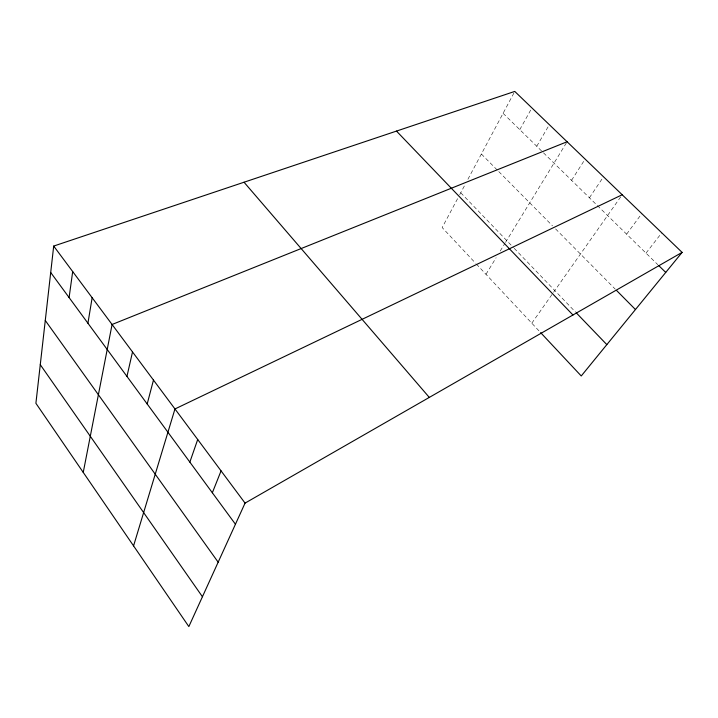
<?xml version="1.0" encoding="UTF-8"?>
<svg xmlns="http://www.w3.org/2000/svg" width="718" height="718" viewBox="0 0 718 718"><rect width="100%" height="100%" fill="white"/><g stroke="black" fill="none" stroke-linecap="round" stroke-linejoin="round"><path stroke-width="0.54" stroke-dasharray="3.59 2.69" d="M457.581 198.662L442.171 227.552L475.603 263.237M459.682 194.722L465.372 184.05M467.921 179.258L514.761 91.419M519.778 129.644L531.903 107.915M536.75 146.248L549.351 124.69M485.978 274.303L496.129 257.726M500.222 251.022L504.907 243.375M505.499 242.415L567.085 141.76M571.564 180.299L585.134 159.118M589.415 197.764L603.506 176.781M531.796 323.199L552.941 293.15M553.56 292.28L621.555 195.664M626.617 234.158L641.793 213.614M646.003 253.122L661.763 232.82M503.085 113.309L657.841 264.709M481.374 154.02L497.233 170.031M498.768 171.584L552.51 225.82M555.588 228.925L615.281 289.174M460.732 192.747L513.433 247.539M514.187 248.32L575.621 312.177M476.348 264.027L539.909 331.851"/><path stroke-width="1.08" d="M53.697 246.068L35.9 403.283L188.843 626.581L245.062 503.112L682.1 252.377L514.761 91.419L53.697 246.068L245.062 503.112M69.099 297.566L72.689 271.575M87.928 323.226L92.146 297.701M83.243 472.408L112.08 324.482L567.085 141.76M126.951 376.403L132.516 351.937M147.19 403.983L153.472 380.082M133.566 545.877L174.968 408.955L622.192 194.757M189.848 462.105L197.71 439.497M212.348 492.763L221.063 470.873M682.1 252.377L581.248 375.972L540.645 332.64M658.63 265.481L665.739 272.427M616.807 290.718L635.457 309.539M576.375 312.958L606.836 344.622M396.489 131.089L572.955 314.996M244.039 182.228L429.301 397.413M50.709 272.508L235.441 524.239M45.279 320.47L218.164 562.185M40.271 364.672L202.431 596.739"/></g></svg>
